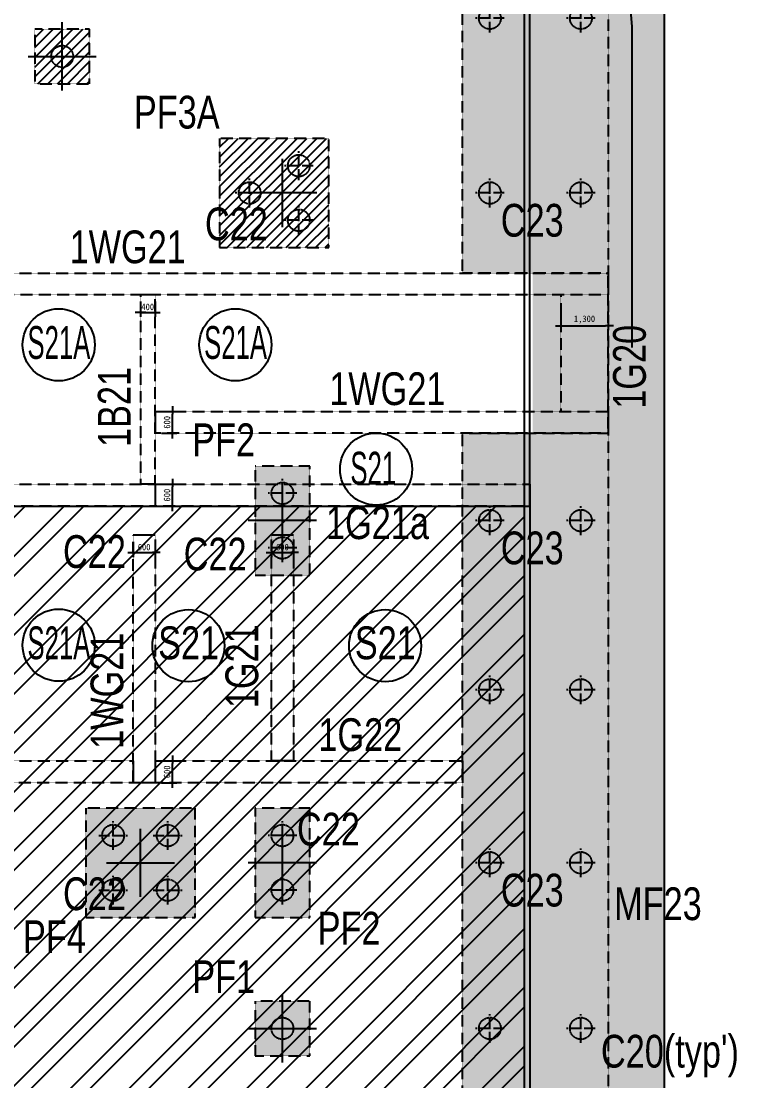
# Model space of a CAD drawing. Header units: millimetres. Extents: x -63681 to 183738, y 27655 to 152096.
# Drawn here: x 164076 to 183738, y 55717 to 84824 of the extents above; entities that cross this region are included whole.
import ezdxf
from ezdxf.enums import TextEntityAlignment as Align

# ---------------------------------------------------------------- set-up
doc = ezdxf.new("R2010")
doc.units = ezdxf.units.MM
doc.linetypes.add('ACAD_ISO04W100', pattern=[30, 24, -3, 0, -3])
doc.linetypes.add('HID', pattern=[2.3, 1.5, -0.8])
doc.layers.get('Defpoints').update_dxf_attribs({"color": 159})
for name, color, linetype in [('^DECK', 130, 'Continuous'), ('A-HAT', 251, 'Continuous'), ('BEAM-TEXT', 4, 'Continuous'), ('COLUMN-TEXT', 2, 'Continuous'), ('GIRDER-TEXT', 7, 'Continuous'), ('PILE', 4, 'HID'), ('S-FOOTING', 4, 'HID'), ('TXT-FOOTING', 4, 'HID'), ('TXT-SLAB', 6, 'Continuous'), ('기초패턴', 1, 'Continuous'), ('보(beam)', 4, 'HID'), ('보(girder)', 7, 'HID'), ('슬래브라인', 7, 'Continuous')]:
    doc.layers.add(name, color=color, linetype=linetype)
doc.layers.add('NOPLOT', color=191, linetype='Continuous', plot=False)
doc.layers.add('printlayer', color=6, linetype='Continuous', plot=False)
doc.styles.add('Gdim', font='DotumChe.ttf')
doc.styles.add('Gtx', font='Dotum.ttf')
doc.dimstyles.new('Gdim200', dxfattribs={"dimscale": 200, "dimtxt": 3, "dimasz": 1.2, "dimexe": 2, "dimexo": 3, "dimgap": 1, "dimtad": 1, "dimdsep": 46, "dimlunit": 6, "dimtxsty": 'Gdim', "dimblk1": '_CIDOT', "dimblk2": '_CIDOT', "dimsah": 1, "dimcen": 2.5, "dimdle": 2, "dimclrd": 1, "dimclre": 1, "dimclrt": 3, "dimazin": 2, "dimtfac": 1, "dimtix": 1, "dimtmove": 2, "dimatfit": 3, "dimldrblk": '_CIDOT', "dimfxl": 2, "dimtolj": 1, "dimtzin": 0, "dimarcsym": 0})

# ---------------------------------------------------------------- blocks, each defined once
blk = doc.blocks.new('_CIDOT')
at = {"color": 0, "linetype": 'ByBlock'}
blk.add_line((2, 0), (-1, 0), dxfattribs=at)
at = {"color": 0, "linetype": 'ByBlock', "const_width": 0.5}
blk.add_lwpolyline([(-0.25, 0, 1), (0.25, 0, 1)], format="xyb", close=True, dxfattribs=at)
blk = doc.blocks.new('*D304')
at = {"layer": 'Defpoints', "color": 155, "lineweight": -2, "transparency": 16777216}
for p, q in [((-2650, 700), (-2230, 700)), ((-2350, 172), (-2350, 628)), ((-2650, 100), (-2230, 100))]:
    blk.add_line(p, q, dxfattribs=at)
at = {"layer": 'Defpoints', "color": 0, "transparency": 16777216}
for p in [(-2830, 700), (-2350, 700), (-2830, 100)]:
    blk.add_point(p, dxfattribs=at)
at = {"layer": 'Defpoints', "color": 155, "lineweight": -2, "transparency": 16777216, "xscale": 71.99999999999994, "yscale": 71.99999999999994, "zscale": 71.99999999999994}
for p, rotation in [((-2350, 700), 90), ((-2350, 100), 270)]:
    blk.add_blockref('_CIDOT', p, dxfattribs=dict(at, rotation=rotation))
at = {"layer": 'Defpoints', "color": 3, "transparency": 16777216, "insert": (-2500, 400), "char_height": 180, "attachment_point": 5, "rotation": 90, "style": 'Gdim'}
blk.add_mtext('\\A1;{\\C155;600}', dxfattribs=at)
blk = doc.blocks.new('*D306')
at = {"layer": 'Defpoints', "color": 155, "lineweight": -2, "transparency": 16777216}
for p, q in [((-2650, 700), (-2230, 700)), ((-2350, 172), (-2350, 628)), ((-2650, 100), (-2230, 100))]:
    blk.add_line(p, q, dxfattribs=at)
at = {"layer": 'Defpoints', "color": 0, "transparency": 16777216}
for p in [(-2830, 700), (-2350, 700), (-2830, 100)]:
    blk.add_point(p, dxfattribs=at)
at = {"layer": 'Defpoints', "color": 155, "lineweight": -2, "transparency": 16777216, "xscale": 71.99999999999994, "yscale": 71.99999999999994, "zscale": 71.99999999999994}
for p, rotation in [((-2350, 700), 90), ((-2350, 100), 270)]:
    blk.add_blockref('_CIDOT', p, dxfattribs=dict(at, rotation=rotation))
at = {"layer": 'Defpoints', "color": 3, "transparency": 16777216, "insert": (-2500, 400), "char_height": 180, "attachment_point": 5, "rotation": 90, "style": 'Gdim'}
blk.add_mtext('\\A1;{\\C155;600}', dxfattribs=at)
blk = doc.blocks.new('*D308')
at = {"layer": 'Defpoints', "color": 155, "lineweight": -2, "transparency": 16777216}
for p, q in [((-2650, 700), (-2230, 700)), ((-2350, 172), (-2350, 628)), ((-2650, 100), (-2230, 100))]:
    blk.add_line(p, q, dxfattribs=at)
at = {"layer": 'Defpoints', "color": 0, "transparency": 16777216}
for p in [(-2830, 700), (-2350, 700), (-2830, 100)]:
    blk.add_point(p, dxfattribs=at)
at = {"layer": 'Defpoints', "color": 155, "lineweight": -2, "transparency": 16777216, "xscale": 71.99999999999994, "yscale": 71.99999999999994, "zscale": 71.99999999999994}
for p, rotation in [((-2350, 700), 90), ((-2350, 100), 270)]:
    blk.add_blockref('_CIDOT', p, dxfattribs=dict(at, rotation=rotation))
at = {"layer": 'Defpoints', "color": 3, "transparency": 16777216, "insert": (-2500, 400), "char_height": 180, "attachment_point": 5, "rotation": 90, "style": 'Gdim'}
blk.add_mtext('\\A1;{\\C155;600}', dxfattribs=at)
blk = doc.blocks.new('*D310')
at = {"layer": 'Defpoints', "color": 155, "lineweight": -2, "transparency": 16777216}
for p, q in [((-2850, 700), (-2430, 700)), ((-2550, 172), (-2550, 628)), ((-2850, 100), (-2430, 100))]:
    blk.add_line(p, q, dxfattribs=at)
at = {"layer": 'Defpoints', "color": 0, "transparency": 16777216}
for p in [(-3030, 700), (-2550, 700), (-3030, 100)]:
    blk.add_point(p, dxfattribs=at)
at = {"layer": 'Defpoints', "color": 155, "lineweight": -2, "transparency": 16777216, "xscale": 71.99999999999994, "yscale": 71.99999999999994, "zscale": 71.99999999999994}
for p, rotation in [((-2550, 700), 90), ((-2550, 100), 270)]:
    blk.add_blockref('_CIDOT', p, dxfattribs=dict(at, rotation=rotation))
at = {"layer": 'Defpoints', "color": 3, "transparency": 16777216, "insert": (-2700, 400), "char_height": 180, "attachment_point": 5, "rotation": 90, "style": 'Gdim'}
blk.add_mtext('\\A1;{\\C155;600}', dxfattribs=at)
blk = doc.blocks.new('*D312')
at = {"layer": 'Defpoints', "color": 155, "lineweight": -2, "transparency": 16777216}
for p, q in [((-2650, 700), (-2230, 700)), ((-2350, 172), (-2350, 628)), ((-2650, 100), (-2230, 100))]:
    blk.add_line(p, q, dxfattribs=at)
at = {"layer": 'Defpoints', "color": 0, "transparency": 16777216}
for p in [(-2830, 700), (-2350, 700), (-2830, 100)]:
    blk.add_point(p, dxfattribs=at)
at = {"layer": 'Defpoints', "color": 155, "lineweight": -2, "transparency": 16777216, "xscale": 71.99999999999994, "yscale": 71.99999999999994, "zscale": 71.99999999999994}
for p, rotation in [((-2350, 700), 90), ((-2350, 100), 270)]:
    blk.add_blockref('_CIDOT', p, dxfattribs=dict(at, rotation=rotation))
at = {"layer": 'Defpoints', "color": 3, "transparency": 16777216, "insert": (-2500, 400), "char_height": 180, "attachment_point": 5, "rotation": 90, "style": 'Gdim'}
blk.add_mtext('\\A1;{\\C155;600}', dxfattribs=at)
blk = doc.blocks.new('*D300')
at = {"layer": 'Defpoints', "color": 155, "lineweight": -2, "transparency": 16777216}
for p, q in [((-2650, 700), (-2230, 700)), ((-2350, 172), (-2350, 628)), ((-2650, 100), (-2230, 100))]:
    blk.add_line(p, q, dxfattribs=at)
at = {"layer": 'Defpoints', "color": 0, "transparency": 16777216}
for p in [(-2830, 700), (-2350, 700), (-2830, 100)]:
    blk.add_point(p, dxfattribs=at)
at = {"layer": 'Defpoints', "color": 155, "lineweight": -2, "transparency": 16777216, "xscale": 71.99999999999994, "yscale": 71.99999999999994, "zscale": 71.99999999999994}
for p, rotation in [((-2350, 700), 90), ((-2350, 100), 270)]:
    blk.add_blockref('_CIDOT', p, dxfattribs=dict(at, rotation=rotation))
at = {"layer": 'Defpoints', "color": 3, "transparency": 16777216, "insert": (-2500, 400), "char_height": 180, "attachment_point": 5, "rotation": 90, "style": 'Gdim'}
blk.add_mtext('\\A1;{\\C155;600}', dxfattribs=at)
blk = doc.blocks.new('파일')
at = {"color": 1, "linetype": 'ACAD_ISO04W100'}
for p, q in [((16279.4, 3764.4), (16279.4, 3827.6)), ((16247.7, 3796), (16311, 3796))]:
    blk.add_line(p, q, dxfattribs=at)
at = {"layer": 'PILE'}
blk.add_circle((16279.4, 3796), 24, dxfattribs=at)
blk = doc.blocks.new('D600(2.5)PF4')
blk.add_lwpolyline([(31483, -271854), (31483, -274854), (34483, -274854), (34483, -271854), (31483, -271854)])
at = {"layer": 'NOPLOT'}
for p, q in [((32983, -274291), (32983, -272416)), ((32045, -273354), (33920, -273354))]:
    blk.add_line(p, q, dxfattribs=at)
at = {"xscale": 12.50000000000909, "yscale": 12.50000000000909, "zscale": 12.50000000000909}
for p in [(-171260, -320054), (-169760, -320054), (-171260, -321554), (-169760, -321554)]:
    blk.add_blockref('파일', p, dxfattribs=at)
blk = doc.blocks.new('D600(2.5)PF2')
blk.add_lwpolyline([(43440, -265053), (40440, -265053), (40440, -266553), (43440, -266553)], close=True)
at = {"layer": 'NOPLOT'}
for p, q in [((41940, -266740), (41940, -264865)), ((41003, -265803), (42878, -265803))]:
    blk.add_line(p, q, dxfattribs=at)
at = {"xscale": 12.50000000000909, "yscale": 12.50000000000909, "zscale": 12.50000000000909}
for p in [(-162302, -313253), (-160802, -313253)]:
    blk.add_blockref('파일', p, dxfattribs=at)
blk = doc.blocks.new('D600(2.5)PF3A')
blk.add_lwpolyline([(49397, -264096), (49397, -267096), (52397, -267096), (52397, -264096), (49397, -264096)])
at = {"layer": 'NOPLOT'}
for p, q in [((50897, -266770), (50897, -264865)), ((49960, -265821), (51835, -265821))]:
    blk.add_line(p, q, dxfattribs=at)
at = {"xscale": 12.50000000000909, "yscale": 12.50000000000909, "zscale": 12.50000000000909}
for p in [(-152595, -312371), (-153345, -313721), (-151845, -313721)]:
    blk.add_blockref('파일', p, dxfattribs=at)
blk = doc.blocks.new('*D298')
at = {"layer": 'Defpoints', "color": 155, "lineweight": -2, "transparency": 16777216}
for p, q in [((-488, 572), (-488, 644)), ((-788, 500), (-368, 500)), ((-488, 100), (-488, 500)), ((-788, 100), (-368, 100)), ((-488, 28), (-488, -44))]:
    blk.add_line(p, q, dxfattribs=at)
at = {"layer": 'Defpoints', "color": 0, "transparency": 16777216}
for p in [(-968, 500), (-488, 500), (-968, 100)]:
    blk.add_point(p, dxfattribs=at)
at = {"layer": 'Defpoints', "color": 155, "lineweight": -2, "transparency": 16777216, "xscale": 71.99999999999994, "yscale": 71.99999999999994, "zscale": 71.99999999999994}
for p, rotation in [((-488, 500), 270), ((-488, 100), 90)]:
    blk.add_blockref('_CIDOT', p, dxfattribs=dict(at, rotation=rotation))
at = {"layer": 'Defpoints', "color": 3, "transparency": 16777216, "insert": (-638, 300), "char_height": 180, "attachment_point": 5, "rotation": 90, "style": 'Gdim'}
blk.add_mtext('\\A1;{\\C155;400}', dxfattribs=at)
blk = doc.blocks.new('PF1')
blk.add_lwpolyline([(32233, -272604), (32233, -274104), (33733, -274104), (33733, -272604), (32233, -272604)])
at = {"layer": 'NOPLOT'}
for p, q in [((32983, -274291), (32983, -272416)), ((32045, -273354), (33920, -273354))]:
    blk.add_line(p, q, dxfattribs=at)
at = {"xscale": 12.50000000000909, "yscale": 12.50000000000909, "zscale": 12.50000000000909}
blk.add_blockref('파일', (-170510, -320804), dxfattribs=at)
blk = doc.blocks.new('D600(2.5)PF1')
blk.add_lwpolyline([(32233, -266553), (33733, -266553), (33733, -265053), (32233, -265053), (32233, -266553)])
at = {"layer": 'printlayer'}
for p, q in [((32983, -266740), (32983, -264865)), ((32045, -265803), (33920, -265803))]:
    blk.add_line(p, q, dxfattribs=at)
at = {"xscale": 12.50000000000909, "yscale": 12.50000000000909, "zscale": 12.50000000000909}
blk.add_blockref('파일', (-170510, -313253), dxfattribs=at)
blk = doc.blocks.new('*D264')
at = {"layer": 'Defpoints', "color": 155, "lineweight": -2, "transparency": 16777216}
for p, q in [((-2650, 700), (-2230, 700)), ((-2350, 172), (-2350, 628)), ((-2650, 100), (-2230, 100))]:
    blk.add_line(p, q, dxfattribs=at)
at = {"layer": 'Defpoints', "color": 0, "transparency": 16777216}
for p in [(-2830, 700), (-2350, 700), (-2830, 100)]:
    blk.add_point(p, dxfattribs=at)
at = {"layer": 'Defpoints', "color": 155, "lineweight": -2, "transparency": 16777216, "xscale": 71.99999999999994, "yscale": 71.99999999999994, "zscale": 71.99999999999994}
for p, rotation in [((-2350, 700), 90), ((-2350, 100), 270)]:
    blk.add_blockref('_CIDOT', p, dxfattribs=dict(at, rotation=rotation))
at = {"layer": 'Defpoints', "color": 3, "transparency": 16777216, "insert": (-2500, 400), "char_height": 180, "attachment_point": 5, "rotation": 90, "style": 'Gdim'}
blk.add_mtext('\\A1;{\\C155;600}', dxfattribs=at)
blk = doc.blocks.new('*D234')
at = {"layer": 'Defpoints', "color": 155, "lineweight": -2, "transparency": 16777216}
for p, q in [((-2650, 700), (-2230, 700)), ((-2350, 172), (-2350, 628)), ((-2650, 100), (-2230, 100))]:
    blk.add_line(p, q, dxfattribs=at)
at = {"layer": 'Defpoints', "color": 0, "transparency": 16777216}
for p in [(-2830, 700), (-2350, 700), (-2830, 100)]:
    blk.add_point(p, dxfattribs=at)
at = {"layer": 'Defpoints', "color": 155, "lineweight": -2, "transparency": 16777216, "xscale": 71.99999999999994, "yscale": 71.99999999999994, "zscale": 71.99999999999994}
for p, rotation in [((-2350, 700), 90), ((-2350, 100), 270)]:
    blk.add_blockref('_CIDOT', p, dxfattribs=dict(at, rotation=rotation))
at = {"layer": 'Defpoints', "color": 3, "transparency": 16777216, "insert": (-2500, 400), "char_height": 180, "attachment_point": 5, "rotation": 90, "style": 'Gdim'}
blk.add_mtext('\\A1;{\\C155;600}', dxfattribs=at)
blk = doc.blocks.new('A$Cecc8fa15')
at = {"layer": '기초패턴'}
h = blk.add_hatch(dxfattribs=at)
h.set_pattern_fill('ANSI31', color=256, scale=60)
h.set_pattern_definition([(45, (-385073.9, -148605.02), (-134.70384, 134.70384), [])])
h.paths.add_polyline_path([(41800, -7700), (49000, -7700), (49000, -12450), (41800, -12450)])
h.paths.add_polyline_path([(41800, -27400), (41800, -27100), (42700, -27100), (42711, -24805), (41800, -24800), (41800, -18900), (49750, -18900), (49750, -27400)])
h.paths.add_polyline_path([(49900, -22750), (54100, -22750), (54100, -18250), (49900, -18250)])
h.paths.add_polyline_path([(50500, -11000), (53500, -11000), (53500, -8000), (50500, -8000)])
h.paths.add_polyline_path([(50500, -6750), (53500, -6750), (53500, -2250), (50500, -2250)])
h.paths.add_polyline_path([(61300, -6750), (64300, -6750), (64300, -2250), (61300, -2250)])
h.paths.add_polyline_path([(61300, -11000), (64300, -11000), (64300, -8000), (61300, -8000)])
h.paths.add_polyline_path([(60550, -23500), (65050, -23500), (65050, -17500), (60550, -17500)])
h.paths.add_polyline_path([(56650, -15000), (58150, -15000), (58150, -13500), (56650, -13500)])
h.paths.add_polyline_path([(67450, -15000), (68950, -15000), (68950, -13500), (67450, -13500)])
h.paths.add_polyline_path([(72100, -11000), (75100, -11000), (75100, -8000), (72100, -8000)])
h.paths.add_polyline_path([(72100, -6750), (75100, -6750), (75100, -2250), (72100, -2250)])
h.paths.add_polyline_path([(78250, -6500), (79750, -6500), (79750, -8000), (78250, -8000)])
h.paths.add_polyline_path([(78250, -15000), (79750, -15000), (79750, -13500), (78250, -13500)])
h.paths.add_polyline_path([(71350, -23500), (75850, -23500), (75850, -17500), (71350, -17500)])
h.paths.add_polyline_path([(67450, -27500), (68950, -27500), (68950, -26000), (67450, -26000)])
h.paths.add_polyline_path([(61300, -33000), (64300, -33000), (64300, -30000), (61300, -30000)])
h.paths.add_polyline_path([(61300, -34250), (64300, -34250), (64300, -38750), (61300, -38750)])
h.paths.add_polyline_path([(50500, -43525), (53500, -43525), (53500, -46525), (50500, -46525)])
h.paths.add_polyline_path([(47250, -46300), (48750, -46300), (48750, -43300), (47250, -43300)])
h.paths.add_polyline_path([(72100, -38750), (75100, -38750), (75100, -34250), (72100, -34250)])
h.paths.add_polyline_path([(72100, -33000), (75100, -33000), (75100, -30000), (72100, -30000)])
h.paths.add_polyline_path([(78250, -27500), (79750, -27500), (79750, -26000), (78250, -26000)])
h.paths.add_polyline_path([(82900, -30000), (85900, -30000), (85900, -33000), (82900, -33000)])
h.paths.add_polyline_path([(89050, -27500), (90550, -27500), (90550, -26000), (89050, -26000)])
h.paths.add_polyline_path([(93700, -33000), (96700, -33000), (96700, -30000), (93700, -30000)])
h.paths.add_polyline_path([(99850, -27500), (101350, -27500), (101350, -26000), (99850, -26000)])
h.paths.add_polyline_path([(104500, -33000), (107500, -33000), (107500, -30000), (104500, -30000)])
h.paths.add_polyline_path([(119800, -36400), (127000, -36400), (127000, -29700), (119800, -29700)])
h.paths.add_polyline_path([(114100, -46300), (115600, -46300), (115600, -43300), (114100, -43300)])
h.paths.add_polyline_path([(119175, -46300), (122175, -46300), (122175, -43300), (119175, -43300)])
h.paths.add_polyline_path([(102050, -55700), (103550, -55700), (103550, -52700), (102050, -52700)])
h.paths.add_polyline_path([(107525, -55700), (110525, -55700), (110525, -52700), (107525, -52700)])
h.paths.add_polyline_path([(114100, -51350), (115600, -51350), (115600, -49850), (114100, -49850)])
h.paths.add_polyline_path([(119175, -55700), (122175, -55700), (122175, -52700), (119175, -52700)])
h.paths.add_polyline_path([(114100, -58350), (115600, -58350), (115600, -56850), (114100, -56850)])
h.paths.add_polyline_path([(107525, -62500), (110525, -62500), (110525, -59500), (107525, -59500)])
h.paths.add_polyline_path([(102050, -62500), (103550, -62500), (103550, -59500), (102050, -59500)])
h.paths.add_polyline_path([(119175, -60400), (122175, -60400), (122175, -57400), (119175, -57400)])
h.paths.add_polyline_path([(119175, -62500), (122175, -62500), (122175, -61000), (119175, -61000)])
h.paths.add_polyline_path([(114100, -65500), (115600, -65500), (115600, -64000), (114100, -64000)])
h.paths.add_polyline_path([(107525, -70000), (110525, -70000), (110525, -67000), (107525, -67000)])
h.paths.add_polyline_path([(102050, -70000), (103550, -70000), (103550, -67000), (102050, -67000)])
h.paths.add_polyline_path([(119175, -70000), (122175, -70000), (122175, -67000), (119175, -67000)])
h.paths.add_polyline_path([(51250, -66300), (52750, -66300), (52750, -69300), (51250, -69300)])
h = blk.add_hatch(dxfattribs=at)
h.set_pattern_fill('ZIGZAG', color=256, scale=60, angle=90)
h.set_pattern_definition([(90, (-385073.9, -148605.02), (-190.5, 190.5), [190.5, -190.5]), (180, (-385073.9, -148414.52), (-190.5, -190.5), [190.5, -190.5])])
h.paths.add_polyline_path([(129850, -58050), (126000, -58050), (126000, -58700), (125850, -58700), (125850, -70700), (129850, -70700), (129850, -75100), (125850, -75100), (125850, -102700), (129850, -102700), (129850, -104700), (125850, -104700), (125850, -118550), (95950, -118550), (95950, -116400), (95800, -116400), (95800, -116500), (94450, -116500), (94450, -118550), (94350, -118550), (94350, -120050), (129850, -120050)])
h = blk.add_hatch(dxfattribs=at)
h.set_pattern_fill('HEX', color=256, scale=60, angle=90)
h.set_pattern_definition([(90, (-385073.9, -148605.02), (-329.95568, 2e-14), [190.5, -381]), (210, (-385073.9, -148605.02), (164.97784, -285.75), [190.5, -381]), (150, (-385073.9, -148414.52), (-164.97784, -285.75), [190.5, -381])])
h.paths.add_polyline_path([(100025, -76750), (101525, -76750), (101525, -78250), (100025, -78250)])
h.paths.add_polyline_path([(95950, -115450), (95950, -116400), (95800, -116400), (95800, -116500), (94450, -116500), (94450, -77100), (95950, -77100), (95950, -95600), (102100, -95600), (102100, -100400), (95950, -100400), (95950, -113950), (104500, -113950), (104500, -112975), (107500, -112975), (107500, -113950), (115500, -113950), (115500, -112975), (118500, -112975), (118500, -113950), (125850, -113950), (125850, -115450), (118500, -115450), (118500, -115975), (115500, -115975), (115500, -115450), (107500, -115450), (107500, -115975), (104500, -115975), (104500, -115450)])
h.paths.add_polyline_path([(99850, -90700), (101350, -90700), (101350, -92200), (99850, -92200)], flags=17)
h.paths.add_polyline_path([(104500, -88400), (107500, -88400), (107500, -85400), (104500, -85400)], flags=17)
h.paths.add_polyline_path([(110750, -90700), (112250, -90700), (112250, -92200), (110750, -92200)], flags=17)
h.paths.add_polyline_path([(104500, -94600), (107500, -94600), (107500, -97600), (104500, -97600)], flags=17)
h.paths.add_polyline_path([(115500, -88400), (118500, -88400), (118500, -85400), (115500, -85400)], flags=17)
h.paths.add_polyline_path([(120150, -88400), (121650, -88400), (121650, -85400), (120150, -85400)], flags=17)
h.paths.add_polyline_path([(120150, -90700), (121650, -90700), (121650, -92200), (120150, -92200)], flags=17)
h.paths.add_polyline_path([(115500, -94600), (118500, -94600), (118500, -97600), (115500, -97600)], flags=17)
h.paths.add_polyline_path([(120150, -94600), (121650, -94600), (121650, -97600), (120150, -97600)], flags=17)
h.paths.add_polyline_path([(110750, -100000), (112250, -100000), (112250, -101500), (110750, -101500)], flags=17)
h.paths.add_polyline_path([(120150, -76000), (121650, -76000), (121650, -79000), (120150, -79000)])
h.paths.add_polyline_path([(99850, -104650), (101350, -104650), (101350, -106150), (99850, -106150)], flags=17)
h.paths.add_polyline_path([(99850, -109300), (101350, -109300), (101350, -110800), (99850, -110800)], flags=17)
h.paths.add_polyline_path([(110750, -109300), (112250, -109300), (112250, -110800), (110750, -110800)], flags=17)
h.paths.add_polyline_path([(120150, -109300), (121650, -109300), (121650, -110800), (120150, -110800)], flags=17)
blk = doc.blocks.new('*D215')
at = {"layer": 'Defpoints', "color": 155, "lineweight": -2, "transparency": 16777216}
for p, q in [((178904, 76759), (178904, 76339)), ((180204, 76759), (180204, 76339)), ((178976, 76459), (180132, 76459))]:
    blk.add_line(p, q, dxfattribs=at)
at = {"layer": 'Defpoints', "color": 0, "transparency": 16777216}
for p in [(178904, 76939), (180204, 76939), (180204, 76459)]:
    blk.add_point(p, dxfattribs=at)
at = {"layer": 'Defpoints', "color": 155, "lineweight": -2, "transparency": 16777216, "xscale": 71.99999999999994, "yscale": 71.99999999999994, "zscale": 71.99999999999994, "rotation": 180}
blk.add_blockref('_CIDOT', (178904, 76459), dxfattribs=at)
at = {"layer": 'Defpoints', "color": 155, "lineweight": -2, "transparency": 16777216, "xscale": 71.99999999999994, "yscale": 71.99999999999994, "zscale": 71.99999999999994}
blk.add_blockref('_CIDOT', (180204, 76459), dxfattribs=at)
at = {"layer": 'Defpoints', "color": 3, "transparency": 16777216, "insert": (179554, 76626), "char_height": 180, "attachment_point": 5, "style": 'Gdim'}
blk.add_mtext('\\A1;{\\C155;1,300}', dxfattribs=at)
blk = doc.blocks.new('*U305')
at = {"layer": 'Defpoints'}
for p, q in [((-2829.731, 700), (-2829.731, 100)), ((3970.269, 700), (3970.269, 100))]:
    blk.add_line(p, q, dxfattribs=at)
at = {"layer": '보(girder)'}
for p, q in [((-2829.731, 700), (3970.269, 700)), ((3970.269, 100), (-2829.731, 100))]:
    blk.add_line(p, q, dxfattribs=at)
at = {"layer": 'Defpoints'}
dim = blk.add_linear_dim(base=(-2349.731, 700), p1=(-2829.731, 100), p2=(-2829.731, 700), angle=90, text='{\\C155;<>}', dimstyle='Gdim200', override={"dimscale": 60, "dimzin": 8, "dimclrd": 155, "dimclre": 155}, dxfattribs=at)
dim.commit()
dim.dimension.update_dxf_attribs({"geometry": '*D304', "text_midpoint": (-2499.85, 400)})
blk = doc.blocks.new('*U307')
at = {"layer": 'Defpoints'}
for p, q in [((-2829.731, 700), (-2829.731, 100)), ((7770.269, 700), (7770.269, 100))]:
    blk.add_line(p, q, dxfattribs=at)
at = {"layer": '보(girder)'}
for p, q in [((-2829.731, 700), (7770.269, 700)), ((7770.269, 100), (-2829.731, 100))]:
    blk.add_line(p, q, dxfattribs=at)
at = {"layer": 'Defpoints'}
dim = blk.add_linear_dim(base=(-2349.731, 700), p1=(-2829.731, 100), p2=(-2829.731, 700), angle=90, text='{\\C155;<>}', dimstyle='Gdim200', override={"dimscale": 60, "dimzin": 8, "dimclrd": 155, "dimclre": 155}, dxfattribs=at)
dim.commit()
dim.dimension.update_dxf_attribs({"geometry": '*D306', "text_midpoint": (-2499.85, 400)})
blk = doc.blocks.new('*U309')
at = {"layer": 'Defpoints'}
for p, q in [((-2829.731, 700), (-2829.731, 100)), ((20820.269, 700), (20820.269, 100))]:
    blk.add_line(p, q, dxfattribs=at)
at = {"layer": '보(girder)'}
for p, q in [((-2829.731, 700), (20820.269, 700)), ((20820.269, 100), (-2829.731, 100))]:
    blk.add_line(p, q, dxfattribs=at)
at = {"layer": 'Defpoints'}
dim = blk.add_linear_dim(base=(-2349.731, 700), p1=(-2829.731, 100), p2=(-2829.731, 700), angle=90, text='{\\C155;<>}', dimstyle='Gdim200', override={"dimscale": 60, "dimzin": 8, "dimclrd": 155, "dimclre": 155}, dxfattribs=at)
dim.commit()
dim.dimension.update_dxf_attribs({"geometry": '*D308', "text_midpoint": (-2499.85, 400)})
blk = doc.blocks.new('*U311')
at = {"layer": 'Defpoints'}
for p, q in [((-3029.731, 700), (-3029.731, 100)), ((8170.269, 700), (8170.269, 100))]:
    blk.add_line(p, q, dxfattribs=at)
at = {"layer": '보(girder)'}
for p, q in [((-3029.731, 700), (8170.269, 700)), ((8170.269, 100), (-3029.731, 100))]:
    blk.add_line(p, q, dxfattribs=at)
at = {"layer": 'Defpoints'}
dim = blk.add_linear_dim(base=(-2549.731, 700), p1=(-3029.731, 100), p2=(-3029.731, 700), angle=90, text='{\\C155;<>}', dimstyle='Gdim200', override={"dimscale": 60, "dimzin": 8, "dimclrd": 155, "dimclre": 155}, dxfattribs=at)
dim.commit()
dim.dimension.update_dxf_attribs({"geometry": '*D310', "text_midpoint": (-2699.85, 400)})
blk = doc.blocks.new('*U313')
at = {"layer": 'Defpoints'}
for p, q in [((-2829.731, 700), (-2829.731, 100)), ((7470.269, 700), (7470.269, 100))]:
    blk.add_line(p, q, dxfattribs=at)
at = {"layer": '보(girder)'}
for p, q in [((-2829.731, 700), (7470.269, 700)), ((7470.269, 100), (-2829.731, 100))]:
    blk.add_line(p, q, dxfattribs=at)
at = {"layer": 'Defpoints'}
dim = blk.add_linear_dim(base=(-2349.731, 700), p1=(-2829.731, 100), p2=(-2829.731, 700), angle=90, text='{\\C155;<>}', dimstyle='Gdim200', override={"dimscale": 60, "dimzin": 8, "dimclrd": 155, "dimclre": 155}, dxfattribs=at)
dim.commit()
dim.dimension.update_dxf_attribs({"geometry": '*D312', "text_midpoint": (-2499.85, 400)})
blk = doc.blocks.new('*U301')
at = {"layer": 'Defpoints'}
for p, q in [((-2829.731, 700), (-2829.731, 100)), ((5620.269, 700), (5620.269, 100))]:
    blk.add_line(p, q, dxfattribs=at)
at = {"layer": '보(girder)'}
for p, q in [((-2829.731, 700), (5620.269, 700)), ((5620.269, 100), (-2829.731, 100))]:
    blk.add_line(p, q, dxfattribs=at)
at = {"layer": 'Defpoints'}
dim = blk.add_linear_dim(base=(-2349.731, 700), p1=(-2829.731, 100), p2=(-2829.731, 700), angle=90, text='{\\C155;<>}', dimstyle='Gdim200', override={"dimscale": 60, "dimzin": 8, "dimclrd": 155, "dimclre": 155}, dxfattribs=at)
dim.commit()
dim.dimension.update_dxf_attribs({"geometry": '*D300', "text_midpoint": (-2499.85, 400)})
blk = doc.blocks.new('*U299')
at = {"layer": 'Defpoints'}
for p, q in [((-967.879, 500), (-967.879, 100)), ((4232.121, 500), (4232.121, 100))]:
    blk.add_line(p, q, dxfattribs=at)
at = {"layer": '보(beam)'}
for p, q in [((4232.121, 500), (-967.879, 500)), ((-967.879, 100), (4232.121, 100))]:
    blk.add_line(p, q, dxfattribs=at)
at = {"layer": 'Defpoints'}
dim = blk.add_linear_dim(base=(-487.879, 500), p1=(-967.879, 100), p2=(-967.879, 500), angle=90, text='{\\C155;<>}', dimstyle='Gdim200', override={"dimscale": 60, "dimzin": 8, "dimclrd": 155, "dimclre": 155}, dxfattribs=at)
dim.commit()
dim.dimension.update_dxf_attribs({"geometry": '*D298', "text_midpoint": (-637.999, 300)})
blk = doc.blocks.new('*U265')
at = {"layer": 'Defpoints'}
for p, q in [((-2829.731, 700), (-2829.731, 100)), ((3370.269, 700), (3370.269, 100))]:
    blk.add_line(p, q, dxfattribs=at)
at = {"layer": '보(girder)'}
for p, q in [((-2829.731, 700), (3370.269, 700)), ((3370.269, 100), (-2829.731, 100))]:
    blk.add_line(p, q, dxfattribs=at)
at = {"layer": 'Defpoints'}
dim = blk.add_linear_dim(base=(-2349.731, 700), p1=(-2829.731, 100), p2=(-2829.731, 700), angle=90, text='{\\C155;<>}', dimstyle='Gdim200', override={"dimscale": 60, "dimzin": 8, "dimclrd": 155, "dimclre": 155}, dxfattribs=at)
dim.commit()
dim.dimension.update_dxf_attribs({"geometry": '*D264', "text_midpoint": (-2499.85, 400)})
blk = doc.blocks.new('*U235')
at = {"layer": 'Defpoints'}
for p, q in [((-2829.731, 700), (-2829.731, 100)), ((9620.269, 700), (9620.269, 100))]:
    blk.add_line(p, q, dxfattribs=at)
at = {"layer": '보(girder)'}
for p, q in [((-2829.731, 700), (9620.269, 700)), ((9620.269, 100), (-2829.731, 100))]:
    blk.add_line(p, q, dxfattribs=at)
at = {"layer": 'Defpoints'}
dim = blk.add_linear_dim(base=(-2349.731, 700), p1=(-2829.731, 100), p2=(-2829.731, 700), angle=90, text='{\\C155;<>}', dimstyle='Gdim200', override={"dimscale": 60, "dimzin": 8, "dimclrd": 155, "dimclre": 155}, dxfattribs=at)
dim.commit()
dim.dimension.update_dxf_attribs({"geometry": '*D234', "text_midpoint": (-2499.85, 400)})

msp = doc.modelspace()

# ---------------------------------------------------------------- hatches: boundary and pattern name
at = {"layer": 'A-HAT'}
h = msp.add_hatch(dxfattribs=at)
h.set_pattern_fill('HEX', color=256, scale=150, angle=90)
h.paths.add_polyline_path([(144803.571, 32105.016), (144803.571, 30055.018), (144703.571, 30055.018), (144703.571, 28555.018), (181753.571, 28555.018), (181753.571, 90555.018), (176353.571, 90555.018), (176353.571, 90105.018), (178153.571, 90105.018), (178053.571, 32205.018), (146153.571, 32205.018), (146153.571, 32105.016)])
h = msp.add_hatch(dxfattribs=at)
h.set_pattern_fill('ANSI32', color=256, scale=120)
h.paths.add_polyline_path([(144653.571, 71355.018), (145153.571, 71355.018), (145153.571, 71505.018), (177903.571, 71505.018), (177903.571, 32355.018), (146153.571, 32355.018), (146153.571, 32105.016), (144403.571, 32105.016), (144403.571, 34505.016), (144653.571, 34505.016)])

# ---------------------------------------------------------------- linework, layer by layer
at = {"layer": '^DECK', "color": 0}
for centre in [(165106.284, 75933.32), (169960.402, 75933.32), (173827.704, 72520.345), (165106.284, 67683.337), (168671.396, 67668.597), (174074.162, 67668.597)]:
    msp.add_circle(centre, 990.918, dxfattribs=at)
at = {"layer": 'NOPLOT', "elevation": 0}
msp.add_lwpolyline([(180352.51, 94415.016), (180352.51, 90680.021), (180852.51, 84680.024), (180852.51, 75859.593)], dxfattribs=at)
at = {"layer": 'S-FOOTING', "elevation": 0}
for points in [[(176353.571, 90555.018), (180203.571, 90555.018), (180203.571, 30055.018), (176203.571, 30055.018), (176203.571, 43905.018), (180203.571, 43905.018), (180203.571, 45905.018), (176203.571, 45905.018)], [(176203.571, 45905.018), (176203.571, 73505.018), (180203.571, 73505.018), (180203.571, 77905.018), (176203.571, 77905.018), (176203.571, 89905.018)]]:
    msp.add_lwpolyline(points, dxfattribs=at)
at = {"layer": '보(girder)'}
for p, q in [((180203.571, 77905.018), (180203.571, 73505.018)), ((178903.571, 77305.018), (178903.571, 74105.018)), ((167753.571, 72105.018), (167753.571, 71505.018))]:
    msp.add_line(p, q, dxfattribs=at)
at = {"layer": '슬래브라인'}
msp.add_line((177903.571, 32355.018), (177903.571, 89205.018), dxfattribs=at)
at = {"layer": '슬래브라인', "elevation": 0}
for points in [[(180203.571, 28555.018), (181753.571, 28555.018), (181753.571, 90555.018), (180203.571, 90555.018)], [(178053.571, 71505.018), (178053.571, 89205.018)], [(144503.571, 71505.018), (178053.571, 71505.018), (178053.571, 32205.018), (146153.571, 32205.018), (146153.571, 32105.016), (144403.571, 32105.016), (144403.571, 34105.018)], [(178053.571, 71505.018), (178053.571, 32205.018), (146153.571, 32205.018), (146153.571, 32105.016), (144803.571, 32105.016), (144803.571, 30055.018), (144703.571, 30055.018), (144703.571, 28555.018), (181753.571, 28555.018), (181753.571, 71505.018)]]:
    msp.add_lwpolyline(points, dxfattribs=at)

# ---------------------------------------------------------------- block references
at = {"layer": 'PILE', "xscale": 12.50000000001011, "yscale": 12.50000000001011, "zscale": 12.50000000001011, "rotation": 90}
for p in [(224403.573, -118587.3), (226903.573, -118587.3), (224403.573, -123387.3), (226903.573, -123387.3), (224403.573, -132387.3), (226903.573, -132387.3), (224403.573, -137037.299), (226903.573, -137037.299), (224403.573, -141787.3), (226903.573, -141787.3), (224403.573, -146337.3), (226903.573, -146337.3)]:
    msp.add_blockref('파일', p, dxfattribs=at)
at = {"layer": 'S-FOOTING'}
for name, p in [('PF1', (132220.827, 357208.653)), ('D600(2.5)PF4', (134370.827, 335058.653)), ('D600(2.5)PF1', (138270.827, 322957.961))]:
    msp.add_blockref(name, p, dxfattribs=at)
at = {"layer": 'S-FOOTING', "rotation": 90}
for name, p in [('D600(2.5)PF3A', (-94567.372, 29207.637)), ('D600(2.5)PF2', (-94549.372, 29164.955)), ('D600(2.5)PF2', (-94549.372, 19764.955))]:
    msp.add_blockref(name, p, dxfattribs=at)
at = {"layer": '기초패턴'}
msp.add_blockref('A$Cecc8fa15', (50353.571, 148605.018), dxfattribs=at)
at = {"layer": '보(beam)', "rotation": 270}
msp.add_blockref('*U299', (167253.571, 76337.139), dxfattribs=at)
at = {"layer": '보(girder)'}
for name, p in [('*U309', (159383.302, 77205.018)), ('*U235', (170583.302, 73405.018)), ('*U311', (159583.302, 71405.018)), ('*U313', (170583.302, 71405.018)), ('*U307', (159383.302, 63805.018)), ('*U301', (170583.302, 63805.018))]:
    msp.add_blockref(name, p, dxfattribs=at)
at = {"layer": '보(girder)', "rotation": 270}
for name, p in [('*U305', (167053.571, 67875.287)), ('*U265', (170853.571, 67875.287))]:
    msp.add_blockref(name, p, dxfattribs=at)

# ---------------------------------------------------------------- texts
at = {"layer": 'BEAM-TEXT', "style": 'Gtx', "width": 0.8}
msp.add_text('1B21', height=900, rotation=90, dxfattribs=at).set_placement((167353.571, 74226.633, 0), align=Align.BOTTOM_CENTER)
at = {"layer": 'COLUMN-TEXT', "color": 3, "style": 'Gtx', "width": 0.8}
for s, p in [('C23', (177253.571, 79805.018)), ('C23', (177253.571, 70805.018)), ('C22', (168541.975, 70637.027)), ('C22', (171653.571, 63080.932)), ('C23', (177253.571, 61405.018)), ("C20(typ')", (180004.887, 56979.919))]:
    msp.add_text(s, height=900, dxfattribs=at).set_placement(p, align=Align.TOP_LEFT)
for p in [(170853.571, 79705.018), (166953.571, 70705.018), (166953.571, 61305.018)]:
    msp.add_text('C22', height=900, dxfattribs=at).set_placement(p, align=Align.TOP_RIGHT)
at = {"layer": 'GIRDER-TEXT', "style": 'Gtx', "width": 0.8}
for s, p in [('1WG21', (167003.571, 77905.018)), ('1WG21', (174136.26, 74008.498)), ('1G22', (173393.175, 64505.018))]:
    msp.add_text(s, height=900, dxfattribs=at).set_placement(p, align=Align.BOTTOM_CENTER)
for s, p in [('1G20', (181508.226, 75329.463)), ('1G21', (170858.268, 67106.233)), ('1WG21', (167153.571, 66431.023))]:
    msp.add_text(s, height=900, rotation=90, dxfattribs=at).set_placement(p, align=Align.BOTTOM_CENTER)
at = {"layer": 'GIRDER-TEXT', "color": 1, "style": 'Gtx', "width": 0.8}
msp.add_text('1G21a', height=900, dxfattribs=at).set_placement((173865.096, 70327.533), align=Align.BOTTOM_CENTER)
at = {"layer": 'TXT-FOOTING', "style": 'Gtx', "width": 0.8}
for s, p in [('PF3A', (169528.571, 81605.018, 0)), ('PF2', (170503.571, 72605.018)), ('PF2', (173949.118, 59188.575)), ('PF4', (165853.571, 58953.993)), ('PF1', (170503.571, 57855.018))]:
    msp.add_text(s, height=900, dxfattribs=at).set_placement(p, align=Align.BOTTOM_RIGHT)
msp.add_text('MF23', height=900, dxfattribs=at).set_placement((181570.123, 61030.879), align=Align.TOP_CENTER)
at = {"layer": 'TXT-SLAB', "style": 'Gtx'}
for s, width, p in [('S21A', 0.6, (164248.646, 75548.054)), ('S21A', 0.6, (169102.764, 75548.054)), ('S21', 0.6, (173120.769, 72096.797)), ('S21A', 0.6, (164248.646, 67298.07)), ('S21', 0.8, (167839.926, 67298.07)), ('S21', 0.8, (173242.692, 67298.07))]:
    msp.add_text(s, height=900, dxfattribs=dict(at, width=width)).set_placement(p)

# ---------------------------------------------------------------- dimensions: what is measured, and where the dimension line sits
at = {"layer": 'Defpoints'}
dim = msp.add_linear_dim(base=(180203.571, 76459.204), p1=(178903.571, 76939.204), p2=(180203.571, 76939.204), text='{\\C155;<>}', dimstyle='Gdim200', override={"dimscale": 60, "dimzin": 8, "dimclrd": 155, "dimclre": 155}, dxfattribs=at)
dim.commit()
dim.dimension.update_dxf_attribs({"geometry": '*D215', "text_midpoint": (179553.571, 76626.341)})

doc.saveas('drawing.dxf')
